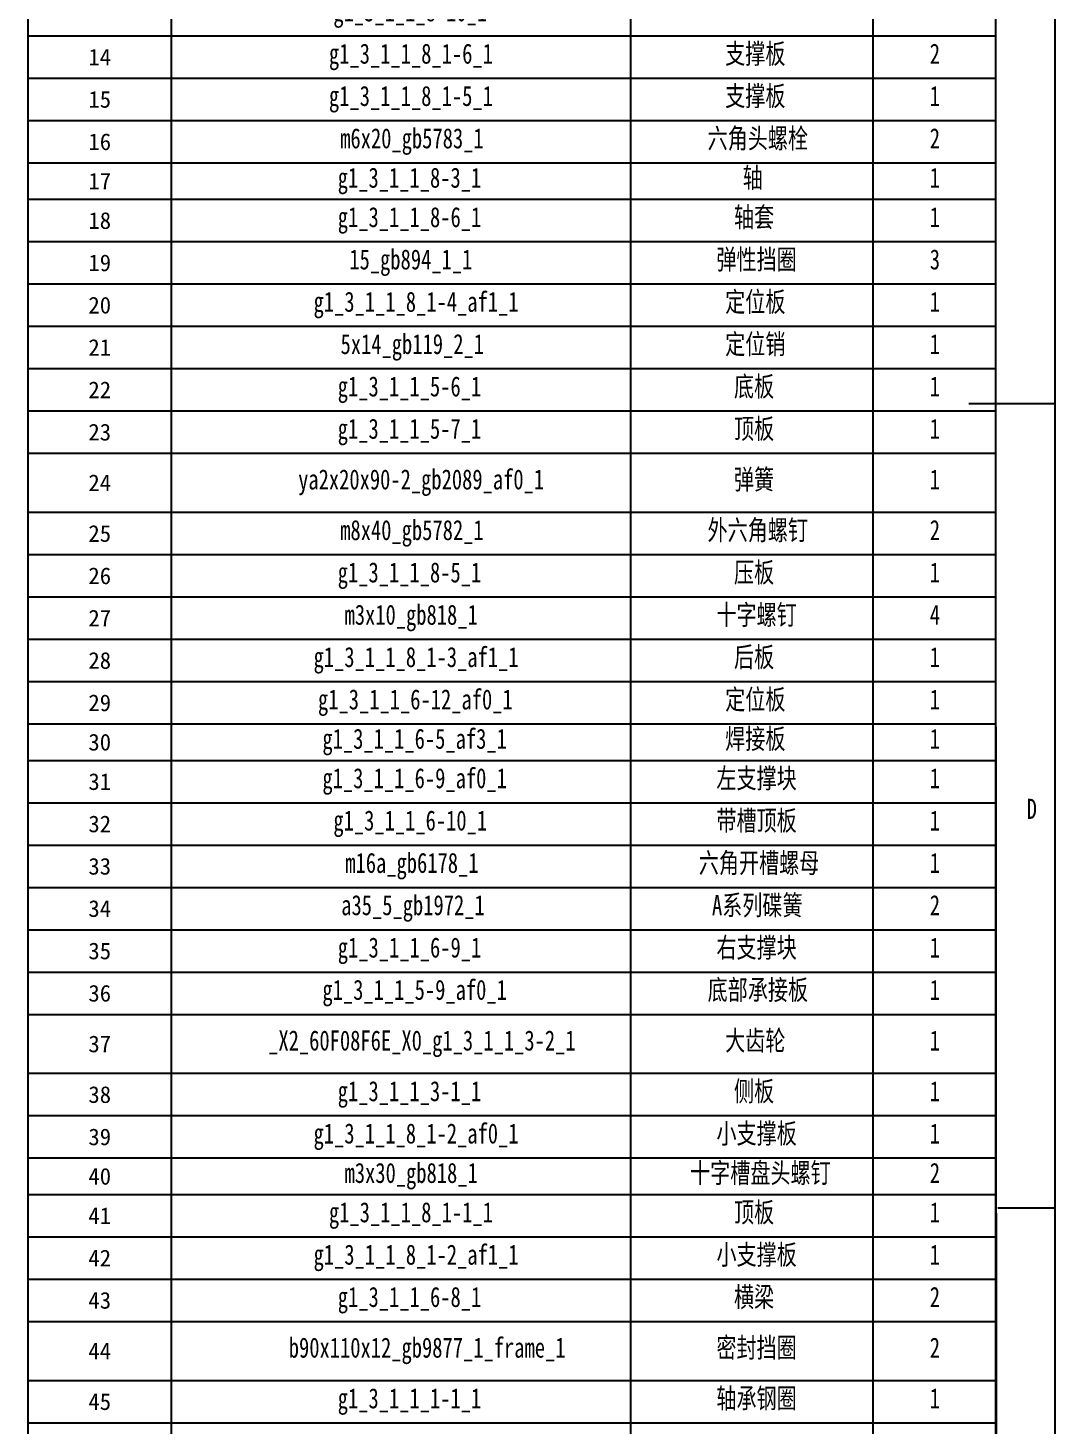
# Model space of a CAD drawing. Header units: millimetres. Extents: x -3 to 1189, y 0 to 841.
# Drawn here: x 1010 to 1189, y 242.6 to 486 of the extents above; entities that cross this region are included whole.
import ezdxf

# ---------------------------------------------------------------- set-up
doc = ezdxf.new("R2010")
doc.units = ezdxf.units.MM
for name, color, linetype in [('10', 7, 'Continuous'), ('5', 7, 'Continuous'), ('9', 7, 'Continuous')]:
    doc.layers.add(name, color=color, linetype=linetype)
doc.styles.add('SLDTEXTSTYLE0', font='hyswlongfangsong.ttf')
doc.styles.add('SLDTEXTSTYLE1', font='hyswlongfangsong.ttf', dxfattribs={"bigfont": 'bigfont'})
doc.styles.add('SLDTEXTSTYLE4', font='')
doc.styles.get('SLDTEXTSTYLE4').set_extended_font_data('宋体')

# ---------------------------------------------------------------- blocks, each defined once
blk = doc.blocks.new('SW_TABLEANNOTATION_0')
at = {"layer": '10', "color": 0}
for p, q in [((0, 0), (0, -523.83)), ((168.62, -523.83), (168.62, 0)), ((24.94, -6.57), (24.94, -523.83)), ((104.97, -6.57), (104.97, -523.83)), ((147.2, -6.57), (147.2, -523.83)), ((0, -105.34), (168.62, -105.34)), ((0, -112.71), (168.62, -112.71)), ((0, -120.09), (168.62, -120.09)), ((0, -127.46), (168.62, -127.46)), ((0, -133.82), (168.62, -133.82)), ((0, -141.19), (168.62, -141.19)), ((0, -148.57), (168.62, -148.57)), ((0, -155.94), (168.62, -155.94)), ((0, -163.32), (168.62, -163.32)), ((0, -170.69), (168.62, -170.69)), ((0, -178.07), (168.62, -178.07)), ((0, -188.34), (168.62, -188.34)), ((0, -195.72), (168.62, -195.72)), ((0, -203.09), (168.62, -203.09)), ((0, -210.47), (168.62, -210.47)), ((0, -217.84), (168.62, -217.84)), ((0, -225.22), (168.62, -225.22)), ((0, -231.58), (168.62, -231.58)), ((0, -238.95), (168.62, -238.95)), ((0, -246.33), (168.62, -246.33)), ((0, -253.7), (168.62, -253.7)), ((0, -261.08), (168.62, -261.08)), ((0, -268.45), (168.62, -268.45)), ((0, -275.83), (168.62, -275.83)), ((0, -286.1), (168.62, -286.1)), ((0, -293.48), (168.62, -293.48)), ((0, -300.85), (168.62, -300.85)), ((0, -307.21), (168.62, -307.21)), ((0, -314.58), (168.62, -314.58)), ((0, -321.96), (168.62, -321.96)), ((0, -329.34), (168.62, -329.34)), ((0, -339.61), (168.62, -339.61)), ((0, -346.99), (168.62, -346.99))]:
    blk.add_line(p, q, dxfattribs=at)
at = {"layer": '10', "color": 0, "attachment_point": 1}
for s, insert, char_height, style in [('g1_3_1_1_8-10_1', (53.22, -99.31), 3.5, 'SLDTEXTSTYLE0'), ('g1_3_1_1_8_1-6_1', (52.45, -106.69), 3.5, 'SLDTEXTSTYLE0'), ('支撑板', (121.49, -106.69), 3.5, 'SLDTEXTSTYLE1'), ('2', (157.14, -106.69), 3.5, 'SLDTEXTSTYLE0'), ('14', (10.53, -107.58), 2.91, 'SLDTEXTSTYLE4'), ('g1_3_1_1_8_1-5_1', (52.45, -114.06), 3.5, 'SLDTEXTSTYLE0'), ('支撑板', (121.49, -114.06), 3.5, 'SLDTEXTSTYLE1'), ('1', (157.14, -114.06), 3.5, 'SLDTEXTSTYLE0'), ('15', (10.53, -114.95), 2.91, 'SLDTEXTSTYLE4'), ('m6x20_gb5783_1', (54.41, -121.44), 3.5, 'SLDTEXTSTYLE0'), ('六角头螺栓', (118.43, -121.44), 3.5, 'SLDTEXTSTYLE1'), ('2', (157.14, -121.44), 3.5, 'SLDTEXTSTYLE0'), ('16', (10.53, -122.33), 2.91, 'SLDTEXTSTYLE4'), ('g1_3_1_1_8-3_1', (53.98, -128.3), 3.5, 'SLDTEXTSTYLE0'), ('轴', (124.55, -128.3), 3.5, 'SLDTEXTSTYLE1'), ('1', (157.14, -128.3), 3.5, 'SLDTEXTSTYLE0'), ('17', (10.53, -129.19), 2.91, 'SLDTEXTSTYLE4'), ('18', (10.53, -136.06), 2.91, 'SLDTEXTSTYLE4'), ('g1_3_1_1_8-6_1', (53.99, -135.17), 3.5, 'SLDTEXTSTYLE0'), ('轴套', (123.02, -135.17), 3.5, 'SLDTEXTSTYLE1'), ('1', (157.14, -135.17), 3.5, 'SLDTEXTSTYLE0'), ('19', (10.53, -143.43), 2.91, 'SLDTEXTSTYLE4'), ('15_gb894_1_1', (56, -142.54), 3.5, 'SLDTEXTSTYLE0'), ('弹性挡圈', (119.96, -142.54), 3.5, 'SLDTEXTSTYLE1'), ('3', (157.14, -142.54), 3.5, 'SLDTEXTSTYLE0'), ('20', (10.53, -150.81), 2.91, 'SLDTEXTSTYLE4'), ('g1_3_1_1_8_1-4_af1_1', (49.77, -149.92), 3.5, 'SLDTEXTSTYLE0'), ('定位板', (121.49, -149.92), 3.5, 'SLDTEXTSTYLE1'), ('1', (157.14, -149.92), 3.5, 'SLDTEXTSTYLE0'), ('21', (10.53, -158.18), 2.91, 'SLDTEXTSTYLE4'), ('5x14_gb119_2_1', (54.47, -157.29), 3.5, 'SLDTEXTSTYLE0'), ('定位销', (121.49, -157.29), 3.5, 'SLDTEXTSTYLE1'), ('1', (157.14, -157.29), 3.5, 'SLDTEXTSTYLE0'), ('g1_3_1_1_5-6_1', (53.98, -164.67), 3.5, 'SLDTEXTSTYLE0'), ('底板', (123.02, -164.67), 3.5, 'SLDTEXTSTYLE1'), ('1', (157.14, -164.67), 3.5, 'SLDTEXTSTYLE0'), ('22', (10.53, -165.56), 2.91, 'SLDTEXTSTYLE4'), ('g1_3_1_1_5-7_1', (53.98, -172.04), 3.5, 'SLDTEXTSTYLE0'), ('顶板', (123.02, -172.04), 3.5, 'SLDTEXTSTYLE1'), ('1', (157.14, -172.04), 3.5, 'SLDTEXTSTYLE0'), ('23', (10.53, -172.93), 2.91, 'SLDTEXTSTYLE4'), ('24', (10.53, -181.76), 2.91, 'SLDTEXTSTYLE4'), ('ya2x20x90-2_gb2089_af0_1', (47.08, -180.87), 3.5, 'SLDTEXTSTYLE0'), ('弹簧', (123.02, -180.87), 3.5, 'SLDTEXTSTYLE1'), ('1', (157.14, -180.87), 3.5, 'SLDTEXTSTYLE0'), ('m8x40_gb5782_1', (54.41, -189.7), 3.5, 'SLDTEXTSTYLE0'), ('外六角螺钉', (118.42, -189.7), 3.5, 'SLDTEXTSTYLE1'), ('2', (157.14, -189.7), 3.5, 'SLDTEXTSTYLE0'), ('25', (10.53, -190.59), 2.91, 'SLDTEXTSTYLE4'), ('g1_3_1_1_8-5_1', (53.98, -197.07), 3.5, 'SLDTEXTSTYLE0'), ('压板', (123.02, -197.07), 3.5, 'SLDTEXTSTYLE1'), ('26', (10.53, -197.96), 2.91, 'SLDTEXTSTYLE4'), ('1', (157.14, -197.07), 3.5, 'SLDTEXTSTYLE0'), ('m3x10_gb818_1', (55.17, -204.45), 3.5, 'SLDTEXTSTYLE0'), ('十字螺钉', (119.96, -204.45), 3.5, 'SLDTEXTSTYLE1'), ('27', (10.53, -205.34), 2.91, 'SLDTEXTSTYLE4'), ('4', (157.14, -204.45), 3.5, 'SLDTEXTSTYLE0'), ('g1_3_1_1_8_1-3_af1_1', (49.77, -211.82), 3.5, 'SLDTEXTSTYLE0'), ('后板', (123.02, -211.82), 3.5, 'SLDTEXTSTYLE1'), ('28', (10.53, -212.71), 2.91, 'SLDTEXTSTYLE4'), ('1', (157.14, -211.82), 3.5, 'SLDTEXTSTYLE0'), ('g1_3_1_1_6-12_af0_1', (50.54, -219.2), 3.5, 'SLDTEXTSTYLE0'), ('定位板', (121.49, -219.2), 3.5, 'SLDTEXTSTYLE1'), ('29', (10.53, -220.09), 2.91, 'SLDTEXTSTYLE4'), ('1', (157.14, -219.2), 3.5, 'SLDTEXTSTYLE0'), ('g1_3_1_1_6-5_af3_1', (51.31, -226.06), 3.5, 'SLDTEXTSTYLE0'), ('焊接板', (121.49, -226.06), 3.5, 'SLDTEXTSTYLE1'), ('1', (157.14, -226.06), 3.5, 'SLDTEXTSTYLE0'), ('30', (10.53, -226.95), 2.91, 'SLDTEXTSTYLE4'), ('g1_3_1_1_6-9_af0_1', (51.31, -232.93), 3.5, 'SLDTEXTSTYLE0'), ('左支撑块', (119.96, -232.93), 3.5, 'SLDTEXTSTYLE1'), ('1', (157.14, -232.93), 3.5, 'SLDTEXTSTYLE0'), ('31', (10.53, -233.82), 2.91, 'SLDTEXTSTYLE4'), ('g1_3_1_1_6-10_1', (53.22, -240.3), 3.5, 'SLDTEXTSTYLE0'), ('带槽顶板', (119.96, -240.3), 3.5, 'SLDTEXTSTYLE1'), ('1', (157.14, -240.3), 3.5, 'SLDTEXTSTYLE0'), ('32', (10.53, -241.19), 2.91, 'SLDTEXTSTYLE4'), ('m16a_gb6178_1', (55.3, -247.68), 3.5, 'SLDTEXTSTYLE0'), ('六角开槽螺母', (116.89, -247.68), 3.5, 'SLDTEXTSTYLE1'), ('1', (157.14, -247.68), 3.5, 'SLDTEXTSTYLE0'), ('33', (10.53, -248.57), 2.91, 'SLDTEXTSTYLE4'), ('a35_5_gb1972_1', (54.59, -255.05), 3.5, 'SLDTEXTSTYLE0'), ('A系列碟簧', (119.19, -255.05), 3.5, 'SLDTEXTSTYLE1'), ('2', (157.14, -255.05), 3.5, 'SLDTEXTSTYLE0'), ('34', (10.53, -255.94), 2.91, 'SLDTEXTSTYLE4'), ('g1_3_1_1_6-9_1', (53.99, -262.43), 3.5, 'SLDTEXTSTYLE0'), ('右支撑块', (119.97, -262.43), 3.5, 'SLDTEXTSTYLE1'), ('1', (157.14, -262.43), 3.5, 'SLDTEXTSTYLE0'), ('35', (10.53, -263.32), 2.91, 'SLDTEXTSTYLE4'), ('g1_3_1_1_5-9_af0_1', (51.31, -269.8), 3.5, 'SLDTEXTSTYLE0'), ('底部承接板', (118.43, -269.8), 3.5, 'SLDTEXTSTYLE1'), ('1', (157.14, -269.8), 3.5, 'SLDTEXTSTYLE0'), ('36', (10.53, -270.69), 2.91, 'SLDTEXTSTYLE4'), ('37', (10.53, -279.52), 2.91, 'SLDTEXTSTYLE4'), ('_X2_60F08F6E_X0_g1_3_1_1_3-2_1', (41.86, -278.63), 3.5, 'SLDTEXTSTYLE0'), ('大齿轮', (121.49, -278.63), 3.5, 'SLDTEXTSTYLE1'), ('1', (157.14, -278.63), 3.5, 'SLDTEXTSTYLE0'), ('侧板', (123.02, -287.46), 3.5, 'SLDTEXTSTYLE1'), ('38', (10.53, -288.35), 2.91, 'SLDTEXTSTYLE4'), ('g1_3_1_1_3-1_1', (53.98, -287.46), 3.5, 'SLDTEXTSTYLE0'), ('1', (157.14, -287.46), 3.5, 'SLDTEXTSTYLE0'), ('小支撑板', (119.97, -294.83), 3.5, 'SLDTEXTSTYLE1'), ('39', (10.53, -295.72), 2.91, 'SLDTEXTSTYLE4'), ('g1_3_1_1_8_1-2_af0_1', (49.77, -294.83), 3.5, 'SLDTEXTSTYLE0'), ('1', (157.14, -294.83), 3.5, 'SLDTEXTSTYLE0'), ('m3x30_gb818_1', (55.17, -301.7), 3.5, 'SLDTEXTSTYLE0'), ('十字槽盘头螺钉', (115.37, -301.7), 3.5, 'SLDTEXTSTYLE1'), ('2', (157.14, -301.7), 3.5, 'SLDTEXTSTYLE0'), ('40', (10.53, -302.59), 2.91, 'SLDTEXTSTYLE4'), ('g1_3_1_1_8_1-1_1', (52.45, -308.56), 3.5, 'SLDTEXTSTYLE0'), ('顶板', (123.02, -308.56), 3.5, 'SLDTEXTSTYLE1'), ('1', (157.14, -308.56), 3.5, 'SLDTEXTSTYLE0'), ('41', (10.53, -309.45), 2.91, 'SLDTEXTSTYLE4'), ('g1_3_1_1_8_1-2_af1_1', (49.77, -315.94), 3.5, 'SLDTEXTSTYLE0'), ('小支撑板', (119.97, -315.94), 3.5, 'SLDTEXTSTYLE1'), ('1', (157.14, -315.94), 3.5, 'SLDTEXTSTYLE0'), ('42', (10.53, -316.83), 2.91, 'SLDTEXTSTYLE4'), ('g1_3_1_1_6-8_1', (53.99, -323.31), 3.5, 'SLDTEXTSTYLE0'), ('横梁', (123.02, -323.31), 3.5, 'SLDTEXTSTYLE1'), ('2', (157.14, -323.31), 3.5, 'SLDTEXTSTYLE0'), ('43', (10.53, -324.2), 2.91, 'SLDTEXTSTYLE4'), ('44', (10.53, -333.03), 2.91, 'SLDTEXTSTYLE4'), ('b90x110x12_gb9877_1_frame_1', (45.45, -332.14), 3.5, 'SLDTEXTSTYLE0'), ('密封挡圈', (119.96, -332.14), 3.5, 'SLDTEXTSTYLE1'), ('2', (157.14, -332.14), 3.5, 'SLDTEXTSTYLE0'), ('轴承钢圈', (119.96, -340.97), 3.5, 'SLDTEXTSTYLE1'), ('45', (10.53, -341.85), 2.91, 'SLDTEXTSTYLE4'), ('g1_3_1_1_1-1_1', (53.98, -340.97), 3.5, 'SLDTEXTSTYLE0'), ('1', (157.14, -340.97), 3.5, 'SLDTEXTSTYLE0')]:
    blk.add_mtext(s, dxfattribs=dict(at, insert=insert, char_height=char_height, style=style))

msp = doc.modelspace()

# ---------------------------------------------------------------- linework, layer by layer
at = {"layer": '10', "color": 7}
for p, q in [((1179, 420.5), (1174, 420.5)), ((1189, 420.5), (1179, 420.5)), ((1189, 280.3333), (1179, 280.3333))]:
    msp.add_line(p, q, dxfattribs=at)
at = {"layer": '5', "color": 7, "lineweight": 15}
msp.add_line((1179.0061, 10), (1178.4503, 831.0499), dxfattribs=at)
at = {"layer": '9', "color": 7}
msp.add_line((1189, 0), (1189, 841), dxfattribs=at)

# ---------------------------------------------------------------- block references
at = {"layer": '10'}
msp.add_blockref('SW_TABLEANNOTATION_0', (1010.0316, 589.9462), dxfattribs=at)

# ---------------------------------------------------------------- texts
at = {"layer": '9', "color": 7, "insert": (1184.9443, 351.6784), "char_height": 3.5, "attachment_point": 2, "style": 'SLDTEXTSTYLE0'}
msp.add_mtext('D', dxfattribs=at)

doc.saveas('drawing.dxf')
